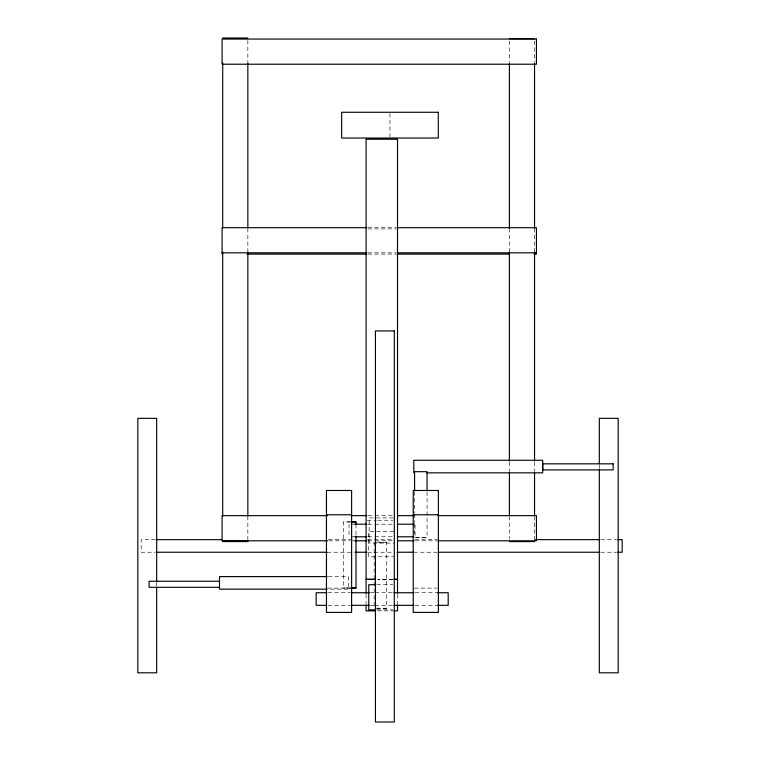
<?xml version="1.0" encoding="UTF-8"?>
<svg xmlns="http://www.w3.org/2000/svg" width="760" height="760" viewBox="0 0 760 760"><rect width="100%" height="100%" fill="white"/><g stroke="black" fill="none" stroke-linecap="round" stroke-linejoin="round"><path stroke-width="0.57" stroke-dasharray="3.8 2.85" d="M427.063 491.692L427.063 537.69L415.017 537.719M376.58 608.351L386.64 608.275L386.64 542.231L376.58 542.346M350.597 521.844L343.548 521.949L343.548 587.983L350.597 587.85M415.017 537.624L427.063 537.653M376.58 542.156L386.64 542.231M376.58 608.161L386.64 608.237M367.983 227.686L396.454 227.686M367.983 228.94L396.454 228.94M367.983 252.833L396.454 252.833M367.983 254.097L396.454 254.097M367.983 515.65L373.92 515.65M375.098 515.65L392.891 515.65M393.148 517.921L369.151 517.921L369.151 543.077L394.298 543.077M367.241 520.239L376.551 520.239M377.72 520.239L392.853 520.239M350.597 522.082L343.548 521.977M351.386 524.2L354.92 524.2M367.887 524.2L373.787 524.2M374.965 524.2L393.822 524.2M393.737 531.639L368.59 531.639L368.59 556.785L393.737 556.785M351.386 536.778L354.92 536.778M367.887 536.778L373.787 536.778M374.965 536.778L393.822 536.778M155.41 539.657L141.198 539.657L141.198 552.235L155.41 552.235M328.377 539.657L354.435 539.657M367.469 539.657L393.537 539.657M414.856 539.657L437.37 539.657M600.856 539.657L616.255 539.657M328.833 540.797L350.189 540.797M351.376 540.797L354.939 540.797M367.983 540.797L373.92 540.797M375.098 540.797L392.891 540.797M415.435 540.797L436.791 540.797M327.19 552.235L354.435 552.235M367.469 552.235L393.537 552.235M413.677 552.235L437.37 552.235M600.856 552.235L616.255 552.235M328.291 576.593L348.403 576.593L348.403 589.161L328.291 589.161M376.77 584.716L392.768 584.716M350.597 588.088L343.548 587.983M327.608 588.116L350.464 588.116M414.371 588.116L437.237 588.116M327.949 592.733L350.351 592.733M370.386 592.733L373.93 592.733M375.108 592.733L392.787 592.733M415.188 592.733L437.589 592.733M327.949 605.311L350.351 605.311M370.386 605.311L373.93 605.311M375.108 605.311L392.787 605.311M415.188 605.311L437.589 605.311M376.77 609.862L392.768 609.862M377.72 610.859L392.853 610.859M599.317 464.958L599.317 468.568M534.546 41.002L534.546 62.358M534.546 228.437L534.546 254.267M534.546 462.137L534.546 471.694M534.546 516.278L534.546 541.595M509.399 41.002L509.399 62.358M509.399 228.437L509.399 252.234M509.399 462.137L509.399 471.694M509.399 516.278L509.399 539.315M415.045 525.046L415.045 535.933M414.589 491.692L414.589 512.933M414.589 514.083L414.589 522.367M414.589 523.507L414.589 535.334M397.508 594.558L397.508 603.867M389.965 113.439L389.965 136.876M374.176 542.231L374.176 608.275M366.073 594.558L366.073 603.867M356.012 524.333L356.012 534.945M349.03 524.2L349.03 536.778M247.845 40.375L247.845 61.721M247.845 228.437L247.845 252.159M247.845 516.278L247.845 539.799M156.684 582.436L156.684 586.359M392.853 579.339L377.72 579.339L392.853 579.414"/><path stroke-width="1.14" d="M356.012 521.977L352.184 522.072M356.012 536.094L356.012 587.983L352.184 588.078M222.699 38L247.845 38M509.399 38.627L534.546 38.627M366.795 227.686L222.072 227.686L222.072 254.097M397.641 227.686L536.436 227.686L536.436 254.097L534.061 254.097M222.072 252.833L366.795 252.833M397.641 252.833L536.436 252.833M246.981 254.097L366.795 254.097M397.641 254.097L509.153 254.097M426.797 472.844L542.678 472.844L542.678 460.275L413.782 460.275L413.782 472.844M326.458 514.776L351.614 514.776M413.231 514.776L438.377 514.776M327.645 515.65L222.072 515.65L222.072 540.797L327.645 540.797M351.376 515.65L366.795 515.65M397.641 515.65L414.248 515.65M437.978 515.65L536.436 515.65L536.436 540.797L437.978 540.797M354.92 524.2L366.709 524.2M397.356 524.2L413.867 524.2M354.92 536.778L366.709 536.778M397.356 536.778L413.867 536.778M156.598 539.657L221.758 539.657M535.695 539.657L599.668 539.657M617.443 539.657L622.174 539.657L622.174 552.235L617.443 552.235M354.939 540.797L366.795 540.797M397.641 540.797L414.248 540.797M222.699 540.987L247.845 540.987M222.699 541.595L247.845 541.595M509.399 541.614L534.546 541.595M156.598 552.235L327.19 552.235M355.623 552.235L366.282 552.235M397.09 552.235L413.677 552.235M438.548 552.235L599.668 552.235M327.113 576.593L219.507 576.593L219.507 589.161L327.113 589.161M219.507 581.248L149.093 581.248L149.093 587.318L219.507 587.318M375.62 584.716L368.762 584.716L368.762 609.862L375.62 609.862M326.772 592.733L316.16 592.733L316.16 605.311L326.772 605.311M351.528 592.733L369.208 592.733M393.965 592.733L414.01 592.733M437.589 592.733L448.191 592.733L448.191 605.311L437.589 605.311M351.528 605.311L369.208 605.311M393.965 605.311L414.01 605.311M375.383 610.859L366.073 610.859L366.073 605.036M394.012 610.859L397.508 610.859L397.508 605.036M352.184 521.854L356.012 521.949L356.012 524.333M352.184 587.86L356.012 587.955M414.589 471.684L427.063 471.684L427.063 490.542M599.317 463.78L599.317 418.342L618.174 418.342L618.174 672.809L599.317 672.809L599.317 469.68M534.546 63.545L534.546 228.437M534.546 252.159L534.546 461.016M534.546 472.815L534.546 515.584M509.399 63.545L509.399 228.437M509.399 252.159L509.399 461.016M509.399 472.815L509.399 515.584M414.589 472.834L414.589 490.542M397.508 593.389L397.508 139.222L366.073 139.222L366.073 593.389M247.845 62.909L247.845 227.81M247.845 252.159L247.845 516.078M222.699 62.909L222.699 227.81M222.699 252.159L222.699 516.078M156.684 581.666L156.684 418.342L137.826 418.342L137.826 672.809L156.684 672.809L156.684 587.528M536.436 39.064L222.072 39.064L222.072 64.22L536.436 64.22L536.436 39.064M438.283 112.271L341.648 112.271L341.648 138.044L438.283 138.044L438.283 112.271M394.307 330.933L375.44 330.933L375.44 722L394.307 722L394.307 330.933M613.139 463.828L542.725 463.828L542.725 469.908L613.139 469.908L613.139 463.828M351.614 490.485L326.458 490.485L326.458 612.408L351.614 612.408L351.614 490.485M438.377 490.485L413.231 490.485L413.231 612.408L438.377 612.408L438.377 490.485M375.383 579.339L366.073 579.339L375.383 579.414M397.508 579.339L394.012 579.339L397.508 579.414"/></g></svg>
